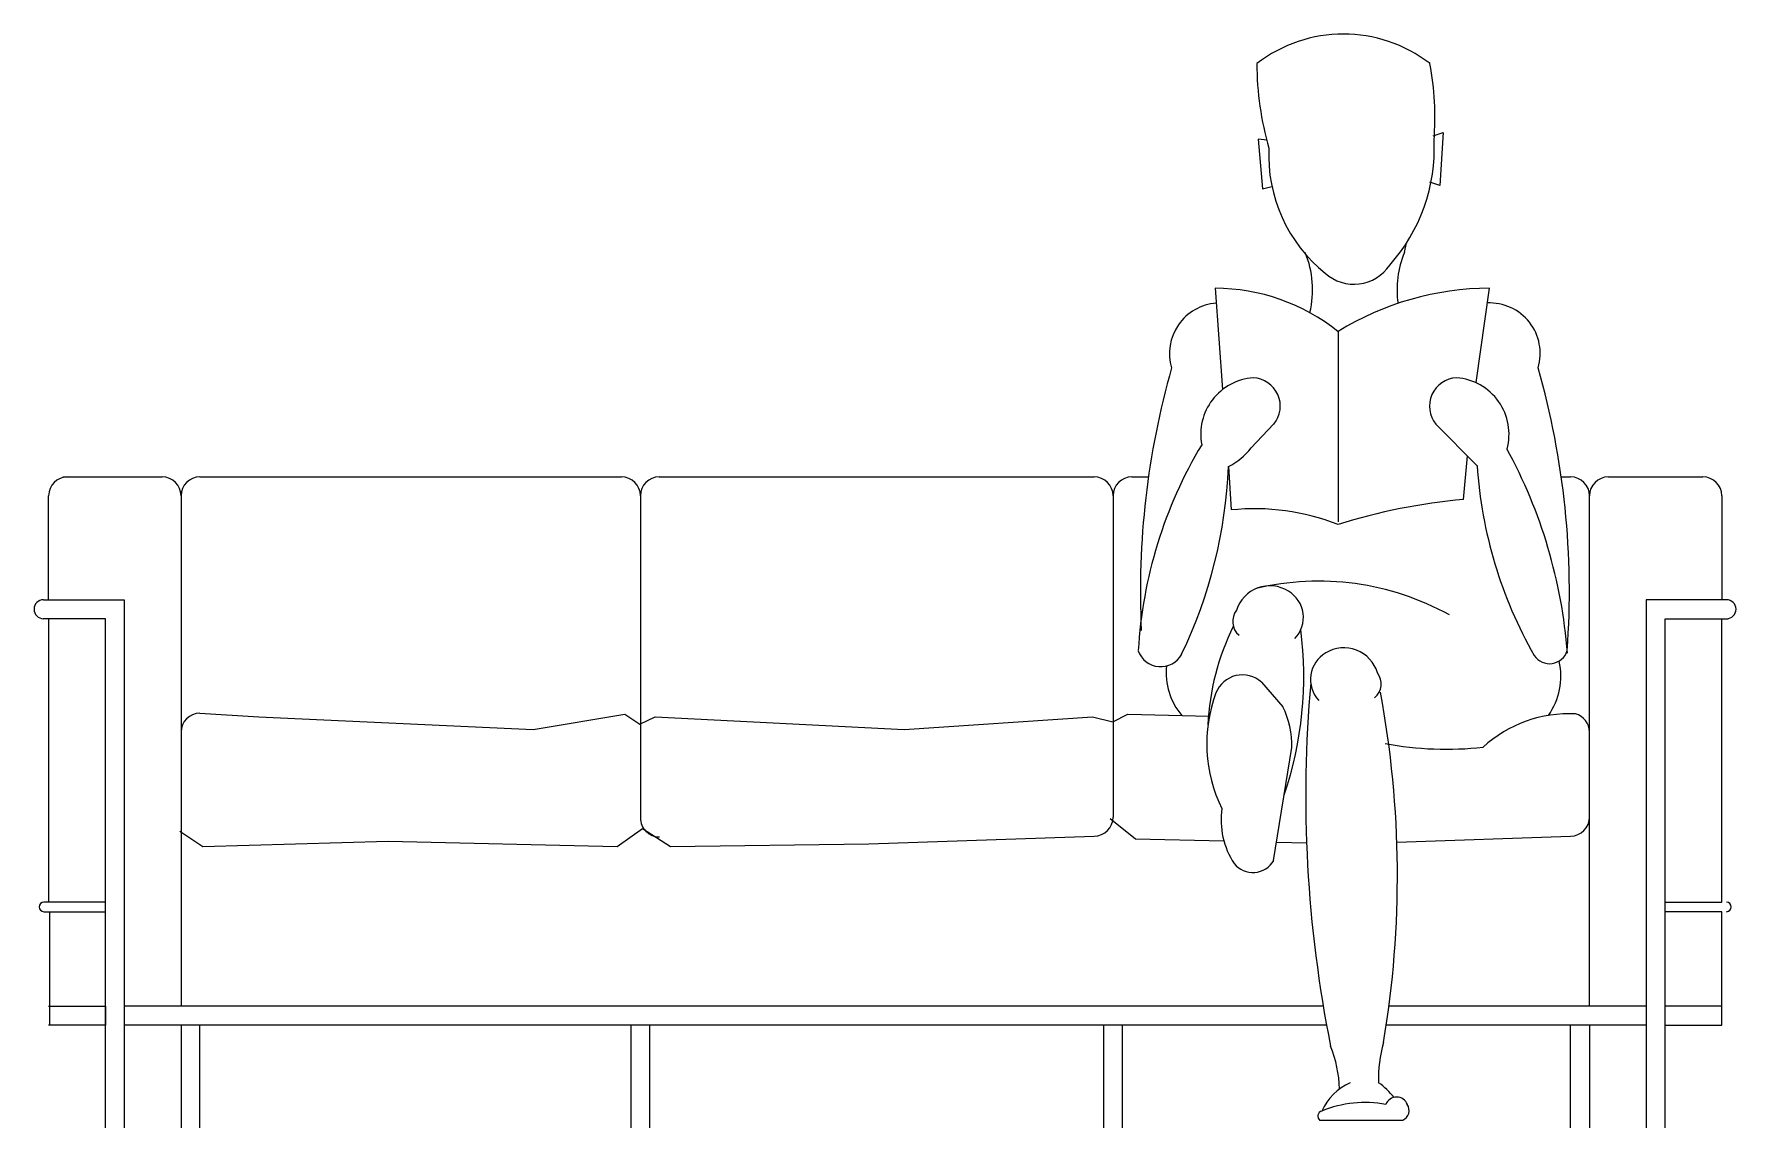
# Model space of a CAD drawing. Extents: x -180 to 0, y 0 to 116.
import ezdxf

# ---------------------------------------------------------------- set-up
doc = ezdxf.new("R2010")
doc.units = 0
doc.header["$LTSCALE"] = 50
doc.header["$MEASUREMENT"] = 0
doc.layers.get('0').update_dxf_attribs({"linetype": 'CONTINUOUS'})

msp = doc.modelspace()

# ---------------------------------------------------------------- linework, layer by layer
at = {"color": 0, "linetype": 'ByBlock'}
for p, q in [((-50.77, 104.62), (-50.3, 99.35)), ((-49.83, 104.51), (-50.77, 104.62)), ((-32.27, 104.98), (-31.21, 105.33)), ((-31.21, 105.33), (-31.56, 99.7)), ((-50.3, 99.35), (-49.31, 99.61)), ((-31.56, 99.7), (-32.62, 100.05)), ((-35.3, 92.62), (-35.07, 93.64)), ((-55.32, 88.84), (-54.55, 78.11)), ((-26.32, 88.84), (-27.74, 78.85)), ((-42.32, 84.27), (-42.32, 64.11)), ((-49.13, 74.46), (-51.52, 71.94)), ((-31.96, 74.46), (-27.62, 70.09)), ((-29.04, 66.5), (-28.62, 71.1)), ((-177.22, 68.88), (-166.72, 68.88)), ((-162.72, 68.88), (-118.12, 68.88)), ((-114.12, 68.88), (-68.12, 68.88)), ((-64.12, 68.88), (-62.38, 68.88)), ((-53.92, 69.97), (-53.63, 65.38)), ((-18.7, 68.88), (-17.72, 68.88)), ((-13.72, 68.88), (-3.72, 68.88)), ((-178.72, 55.88), (-178.72, 66.88)), ((-164.72, 66.88), (-164.72, 12.88)), ((-116.12, 66.88), (-116.12, 32.8)), ((-66.12, 66.88), (-66.12, 32.88)), ((-15.72, 12.88), (-15.72, 66.88)), ((-1.72, 66.88), (-1.72, 55.88)), ((-179.27, 55.88), (-170.72, 55.88)), ((-170.72, 55.88), (-170.72, 0)), ((-1.22, 55.88), (-9.72, 55.88)), ((-9.72, 55.88), (-9.72, 0)), ((-172.72, 53.88), (-179.29, 53.88)), ((-178.72, 53.88), (-178.72, 23.88)), ((-172.72, 0), (-172.72, 53.88)), ((-7.72, 53.88), (-1.22, 53.88)), ((-7.72, 0), (-7.72, 53.88)), ((-6.72, 53.88), (-1.22, 53.88)), ((-1.72, 23.88), (-1.72, 53.88)), ((-1.22, 53.88), (-1.06, 53.88)), ((-1.22, 53.88), (-1.22, 53.88)), ((-50.42, 47.17), (-48.16, 44.56)), ((-162.72, 43.88), (-156.5, 43.51)), ((-156.5, 43.51), (-127.46, 42.17)), ((-127.46, 42.17), (-117.78, 43.78)), ((-117.78, 43.78), (-116.17, 42.71)), ((-116.17, 42.71), (-114.56, 43.51)), ((-114.56, 43.51), (-88.21, 42.17)), ((-88.21, 42.17), (-68.31, 43.51)), ((-68.31, 43.51), (-66.16, 42.98)), ((-66.16, 42.98), (-64.55, 43.78)), ((-64.55, 43.78), (-55.94, 43.56)), ((-49.13, 28.3), (-47.2, 40.24)), ((-66.43, 32.75), (-63.74, 30.6)), ((-164.84, 31.41), (-162.42, 29.79)), ((-118.59, 29.79), (-115.9, 31.68)), ((-115.9, 31.68), (-112.95, 29.79)), ((-91.97, 30.06), (-68.12, 30.88)), ((-36.1, 30.23), (-17.72, 30.88)), ((-162.42, 29.79), (-142.79, 30.33)), ((-142.79, 30.33), (-118.59, 29.79)), ((-112.95, 29.79), (-91.97, 30.06)), ((-63.74, 30.6), (-54.4, 30.38)), ((-48.81, 30.25), (-45.65, 30.17)), ((-178.72, 23.88), (-179.22, 23.88)), ((-172.72, 23.88), (-178.72, 23.88)), ((-7.72, 23.88), (-1.72, 23.88)), ((-179.22, 22.88), (-178.72, 22.88)), ((-178.72, 22.88), (-172.72, 22.88)), ((-178.62, 22.88), (-178.62, 10.88)), ((-1.72, 22.88), (-7.72, 22.88)), ((-1.72, 10.88), (-1.72, 22.88)), ((-178.72, 12.88), (-172.72, 12.88)), ((-172.72, 12.88), (-172.72, 10.88)), ((-43.89, 12.88), (-170.72, 12.88)), ((-9.72, 12.88), (-36.93, 12.88)), ((-1.72, 12.88), (-7.72, 12.88)), ((-172.72, 10.88), (-178.72, 10.88)), ((-43.54, 10.88), (-170.72, 10.88)), ((-164.72, 10.88), (-164.72, 0)), ((-162.72, 0), (-162.72, 10.88)), ((-117.12, 10.88), (-117.12, 0)), ((-115.12, 0), (-115.12, 10.88)), ((-67.12, 10.88), (-67.12, 0)), ((-65.12, 0), (-65.12, 10.88)), ((-9.72, 10.88), (-37.21, 10.88)), ((-17.72, 0), (-17.72, 10.88)), ((-15.72, 10.88), (-15.72, 0)), ((-7.72, 10.88), (-1.72, 10.88)), ((-44.25, 0.82), (-35.45, 0.82))]:
    msp.add_line(p, q, dxfattribs=at)
for centre, radius, start, end in [((-41.75, 100.74), 14.99, 52.3184, 127.6816), ((-17.22, 112.85), 33.7, 180.4097, 195.84), ((-63.02, 106.94), 30.95, 355.4778, 10.5439), ((-50.75, 103.65), 18.61, 318.3326, 2.6177), ((-33.6, 102.93), 16.06, 177.4437, 231.1373), ((-55.26, 88.7), 10.25, 346.3103, 22.4814), ((-25.83, 88.7), 10.25, 157.5186, 188.2193), ((-40.63, 93.79), 4.53, 227.8216, 326.4377), ((-55.41, 67.84), 21, 51.4612, 89.7596), ((-26.11, 57.85), 31, 90.3744, 121.5248), ((-54.78, 81.92), 5.37, 94.5276, 196.3291), ((-26.3, 81.92), 5.37, 343.6709, 92.5553), ((23.17, 56.75), 86.4, 164.1036, 182.7359), ((-50.86, 73.39), 5.99, 94.2204, 190.678), ((-51.43, 76.37), 3, 320.4075, 87.4901), ((-29.65, 76.37), 3, 92.5099, 219.5925), ((-30.22, 73.39), 5.99, 344.7639, 85.7796), ((-104.25, 56.75), 86.4, 355.8545, 15.8964), ((-15.67, 47.7), 47.87, 149.0966, 176.6505), ((-57.26, 76.48), 7.32, 297.2109, 321.7202), ((-71.39, 46.18), 53.49, 4.3525, 28.6971), ((-176.72, 66.88), 2, 90, 180), ((-166.72, 66.88), 2, 0, 90), ((-162.72, 66.88), 2, 90, 180), ((-118.12, 66.88), 2, 0, 90), ((-114.12, 66.88), 2, 90, 180), ((-68.12, 66.88), 2, 0, 90), ((-64.12, 66.88), 2, 90, 180), ((-104.17, 71.95), 50.29, 334.2638, 357.7379), ((19.16, 73.21), 46.88, 183.817, 209.7026), ((-17.72, 66.88), 2, 0, 90), ((-13.72, 66.88), 2, 90, 180), ((-3.72, 66.88), 2, 0, 90), ((-51.14, 41.33), 24.18, 68.6099, 95.9209), ((-23.31, 3.48), 63.28, 95.1921, 107.4802), ((-44.35, 29.43), 28.42, 60.9341, 103.5291), ((-179.27, 54.88), 1, 90, 270), ((-49.53, 53.66), 3.7, 57.851, 162.6586), ((-49.24, 54.01), 3.25, 316.3919, 58.8292), ((-1.22, 54.88), 1, 270, 90), ((-51.58, 53.58), 1.89, 141.105, 230.2196), ((-29.95, 41.47), 26.16, 153.7051, 177.4529), ((-85.43, 47.82), 39.48, 341.4185, 7.1477), ((-61.08, 51.33), 2.53, 199.4217, 331.2372), ((-41.7, 47.1), 3.7, 16.5597, 121.3673), ((-19.94, 51.07), 1.95, 213.9266, 343.0327), ((-53.65, 48.11), 6.85, 173.4807, 220.7682), ((-41.98, 47.45), 3.25, 120.3891, 222.8263), ((-26.08, 47.82), 7.33, 325.3147, 12.1803), ((-52.44, 44.91), 3.02, 48.1424, 158.0898), ((89.04, 35.17), 134.78, 174.9181, 191.3424), ((-39.65, 46.99), 1.89, 308.9986, 38.1132), ((-40.73, 40.66), 15.48, 159.6559, 206.3599), ((-142.61, 26.65), 106.57, 350.4912, 10.5175), ((-162.72, 41.88), 2, 90, 180), ((-56.08, 40.53), 8.88, 358.1031, 26.9956), ((-17.89, 30.38), 13.44, 87.037, 132.4916), ((-17.72, 41.88), 2, 0, 74.6195), ((-30.87, 74.9), 34.83, 259.2779, 276.4246), ((-114.12, 32.8), 2, 180, 270.0848), ((-68.12, 32.88), 2, 270.0978, 0), ((-46.3, 32.58), 8.39, 171.7419, 213.2762), ((-17.72, 32.88), 2, 270, 0), ((-51.33, 29.56), 2.54, 218.5128, 330.2989), ((-179.22, 23.38), 0.5, 90, 270), ((-1.22, 23.38), 0.5, 270, 90), ((-23.98, 5.18), 14.07, 164.0492, 181.5754), ((-55.9, 3.59), 13.76, 2.2478, 21.6051), ((-38.57, -0.68), 6, 114.2952, 155.7048), ((-43.28, -2.45), 8.94, 39.4806, 54.0974), ((-39.48, -9.31), 12, 79.3136, 112.3311), ((-36.12, 2.05), 1.22, 21.0769, 158.9231), ((-35.93, 1.85), 1.13, 294.5613, 34.1642), ((-43.9, 1.25), 0.561, 104.8171, 232.5398)]:
    msp.add_arc(centre, radius, start, end, dxfattribs=at)

doc.saveas('drawing.dxf')
